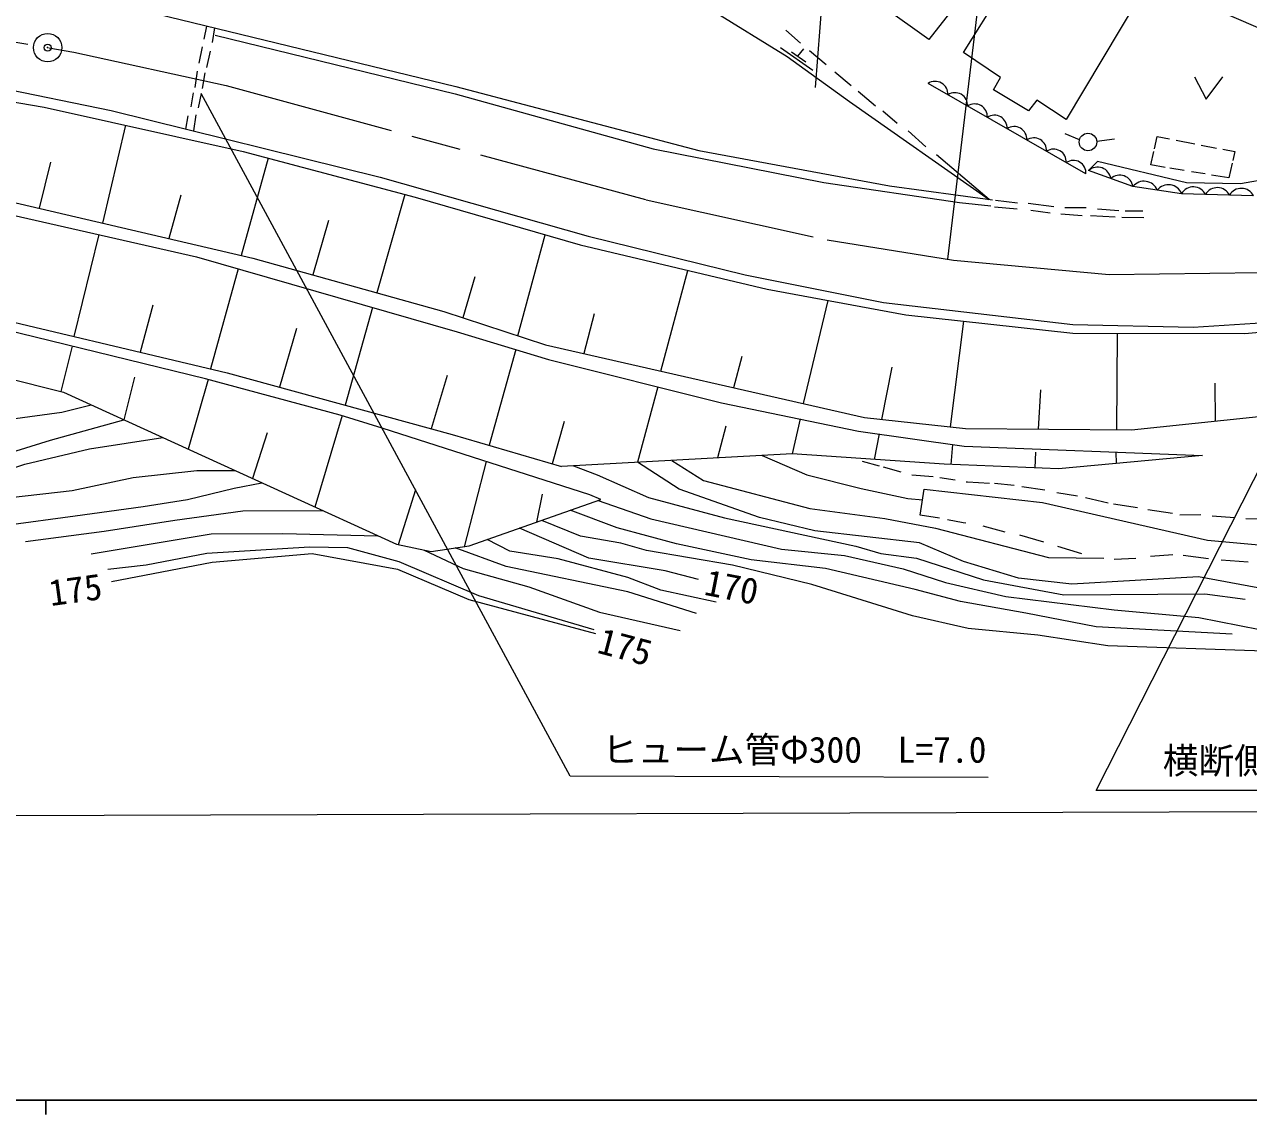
# Model space of a CAD drawing. Units: millimetres on the paper, enlarged 1000 times. Extents: x 40000 to 680000, y 20000 to 380000.
# Drawn here: x 266496 to 352422, y 204000 to 280522 of the extents above; entities that cross this region are included whole.
import ezdxf
from ezdxf.enums import TextEntityAlignment as Align

# ---------------------------------------------------------------- set-up
doc = ezdxf.new("R2010")
doc.units = ezdxf.units.MM
doc.header["$LTSCALE"] = 1000
doc.header["$PDMODE"] = 32
doc.header["$PDSIZE"] = 500
doc.linetypes.add('CHAIN', pattern=[18.5, 12, -1.5, 3.5, -1.5])
for name, color, linetype, lineweight in [('M-BGD', 7, 'Continuous', 13), ('M-TTL-BAND', 7, 'Continuous', 13), ('M-WORK', 1, 'Continuous', 13), ('S-BMK', 2, 'CHAIN', 13)]:
    doc.layers.add(name, color=color, linetype=linetype, lineweight=lineweight)
doc.styles.add('ＭＳ ゴシック', font='')
doc.styles.get('ＭＳ ゴシック').set_extended_font_data('MS Gothic')

msp = doc.modelspace()

# ---------------------------------------------------------------- linework, layer by layer
at = {"layer": 'M-BGD'}
msp.add_circle((268124, 278895), 1000, dxfattribs=at)
msp.add_point((268124, 278895), dxfattribs=at)
at = {"layer": 'M-TTL-BAND', "lineweight": 25}
for p, q in [((40000, 205000), (579000, 205000)), ((268000, 205000), (268000, 204000))]:
    msp.add_line(p, q, dxfattribs=at)
at = {"layer": 'M-WORK'}
for p, q in [((326146, 329391), (322000, 276100)), ((336870, 310775), (331283, 264052)), ((279104, 279497), (279290, 280414)), ((279829, 280284), (279664, 279249)), ((319944, 280118), (320966, 279211)), ((278769, 277804), (278996, 278958)), ((279524, 278645), (279265, 277491)), ((319561, 278898), (321846, 277307)), ((320350, 278611), (321340, 277904)), ((320794, 278294), (321212, 278816)), ((321600, 278691), (322781, 277720)), ((261355, 276773), (272580, 274479)), ((278478, 276090), (278651, 277233)), ((279168, 277125), (278963, 276036)), ((323392, 277195), (324527, 276247)), ((325010, 275836), (326232, 274810)), ((341012, 270030), (329931, 276373)), ((278187, 274742), (278360, 275712)), ((278911, 275677), (278694, 274677)), ((272580, 274479), (291475, 269806)), ((277832, 273180), (277993, 274116)), ((278532, 274170), (278365, 273048)), ((326752, 274468), (327751, 273588)), ((273578, 273457), (271976, 266580)), ((329778, 271925), (328540, 273067)), ((340556, 272433), (339540, 272846)), ((341764, 272337), (343015, 272496)), ((345812, 271790), (346005, 272656)), ((346005, 272656), (346869, 272488)), ((347345, 272396), (348663, 272141)), ((349109, 272055), (350184, 271847)), ((268317, 270865), (267521, 267618)), ((283613, 271148), (281716, 264313)), ((334217, 268239), (330530, 271374)), ((347910, 270269), (346903, 270435)), ((349371, 270028), (348424, 270185)), ((291475, 269806), (306062, 265670)), ((277476, 268540), (276640, 265495)), ((293190, 268593), (291240, 261685)), ((334670, 268189), (336194, 268002)), ((334599, 267727), (336188, 267590)), ((336958, 267986), (338765, 267736)), ((337137, 267497), (338510, 267302)), ((339250, 267238), (340746, 267123)), ((339527, 267669), (341036, 267665)), ((341822, 267569), (343322, 267473)), ((343759, 267439), (345009, 267430)), ((287842, 266763), (286730, 262947)), ((341335, 267116), (343060, 267022)), ((343535, 266986), (345080, 266979)), ((271722, 265769), (269967, 258620)), ((301134, 258661), (303044, 265758)), ((306062, 265670), (317098, 262954)), ((281500, 263369), (279550, 256355)), ((311174, 256180), (313062, 263253)), ((317098, 262954), (326791, 261011)), ((298106, 262798), (297259, 259935)), ((341722, 226738), (359936, 262653)), ((275500, 260817), (274616, 257521)), ((290929, 260658), (288999, 253806)), ((322884, 261152), (321160, 253908)), ((326791, 261011), (340092, 259457)), ((306489, 260218), (305755, 257414)), ((332403, 259703), (331474, 252273)), ((348534, 259284), (359494, 259961)), ((285600, 259183), (284398, 255069)), ((340092, 259457), (348534, 259284)), ((343198, 258853), (343165, 252077)), ((269834, 257933), (269056, 254756)), ((300988, 257701), (299114, 250982)), ((316861, 257221), (316273, 255020)), ((327375, 256473), (326656, 252797)), ((274228, 255759), (273472, 252775)), ((279380, 255595), (277991, 250711)), ((296159, 255881), (295047, 252146)), ((350047, 255348), (350090, 252685)), ((310956, 255080), (309541, 249786)), ((337814, 254874), (337660, 252117)), ((288794, 253062), (286887, 246647)), ((304385, 252649), (303544, 249684)), ((320942, 252826), (320394, 250374)), ((283525, 251865), (282503, 248650)), ((315729, 252321), (315142, 250090)), ((326497, 251775), (326148, 249984)), ((331643, 251038), (331533, 249632)), ((337448, 249390), (337489, 250505)), ((343159, 249703), (343132, 250504)), ((298904, 249837), (297363, 243863)), ((325301, 249871), (326500, 249534)), ((326765, 249465), (328019, 249119)), ((328794, 248898), (330292, 248781)), ((330750, 248727), (331837, 248556)), ((293946, 247848), (292736, 244004)), ((302848, 247547), (302431, 245578)), ((334594, 248316), (335962, 248173)), ((336509, 248077), (338116, 247851)), ((338958, 247673), (340408, 247427)), ((340969, 247318), (342569, 246948)), ((342938, 246873), (344628, 246606)), ((345350, 246480), (347083, 246213)), ((347596, 246090), (349064, 246111)), ((349864, 246018), (351449, 245918)), ((352234, 245844), (354275, 245803)), ((335334, 244880), (333789, 245304)), ((338063, 244183), (336367, 244675)), ((340717, 243369), (339028, 243875)), ((345538, 243206), (347107, 243313)), ((347846, 243267), (349621, 243042)), ((342998, 242975), (344522, 243067)), ((350514, 242939), (352401, 242806)), ((368477, 226743), (341722, 226738)), ((105444, 224498), (452793, 225566))]:
    msp.add_line(p, q, dxfattribs=at)
for points in [[(327595, 292799), (335782, 286889), (329989, 279465), (320268, 286416), (322549, 289501), (324122, 288359)], [(337714, 287006), (344694, 282362), (339618, 273843), (337573, 275211), (336985, 274451), (334515, 275929), (335008, 276791), (332416, 278548)]]:
    msp.add_lwpolyline(points, close=True, dxfattribs=at)
for points in [[(329784, 292948), (338769, 287125), (341007, 285529), (361460, 276698), (360875, 275069), (356111, 270090), (351863, 269325), (348078, 269411), (341813, 270899), (341198, 270263)], [(230058, 286422), (242727, 286213), (255238, 285220), (273283, 281869), (296779, 276179), (313824, 271676), (327221, 269194), (334439, 268209)], [(284631, 282938), (287454, 283833), (294194, 284879), (300735, 285649), (306413, 285256), (314726, 281547), (320043, 278269), (324404, 275121), (334217, 268239)], [(279884, 279760), (296725, 275643), (310639, 271793), (322602, 269419), (332141, 268022), (334333, 267791)], [(233120, 278202), (242665, 278000), (254736, 276962), (267890, 274722), (281858, 271616), (293931, 268395), (305506, 265045), (318630, 261933), (328356, 260147), (340091, 258860), (352168, 258832), (362025, 259709), (373559, 261828), (385044, 263693)], [(348629, 276841), (349450, 275271), (350630, 276841)], [(334154, 227668), (304804, 227750), (278911, 275677)], [(346563, 270491), (345559, 270657), (345768, 271594)], [(350624, 271762), (351468, 271599), (351325, 270963)], [(351283, 270779), (351051, 269751), (349830, 269953)], [(245396, 269976), (253550, 265690), (259327, 264391), (261584, 260602), (280731, 256076), (296528, 251740), (304187, 249496)], [(245396, 269976), (253671, 269114), (263628, 267611), (278576, 264210), (296882, 258946), (303277, 257007), (315419, 253960), (325049, 251983), (332459, 250921), (349198, 250267), (339082, 249323), (331054, 249651), (320394, 250374), (304187, 249496)], [(255501, 269909), (262974, 268676), (282524, 264125), (295925, 260374), (303062, 258027), (325476, 252925), (332561, 252154), (344216, 252070), (355150, 253215), (360551, 254413), (362541, 254464), (362446, 252777), (367792, 252918), (369229, 252329), (372518, 252760), (374481, 252158), (381821, 254327), (384276, 257594), (384278, 262104)], [(352768, 268494), (347726, 268644), (344309, 269137), (341198, 270263)], [(259467, 260724), (260842, 256812), (269232, 254712), (292622, 244028), (295038, 243525), (297716, 243915), (306948, 247170), (306187, 247502), (291607, 252177), (288656, 253105), (279214, 255640), (259566, 260443)], [(249814, 249797), (258078, 251521), (264080, 252629), (269128, 253306), (271184, 253820)], [(258386, 247781), (262803, 249643), (268327, 251351), (273472, 252775)], [(330724, 245858), (329384, 246064), (329664, 247910), (337959, 246961), (349548, 244314), (358035, 243537), (365114, 246754), (368469, 250339), (369229, 252329)], [(259986, 246873), (262987, 248520), (266511, 249659), (271051, 250721), (276203, 251528)], [(318284, 250260), (321423, 248898), (325240, 247947), (328503, 247250), (329550, 247160)], [(265303, 247280), (265518, 247326), (269842, 247803), (274121, 248711), (278599, 249204), (281278, 249209)], [(305044, 249542), (306694, 248915), (310296, 247315), (315636, 245899), (324854, 243898), (326609, 243390), (329117, 243052), (333826, 241528), (339459, 240482), (349362, 240559), (352194, 240189)], [(353086, 240974), (348900, 241744), (340021, 241236), (336281, 241651), (332403, 242821), (329325, 244144), (321969, 244976), (318083, 245922), (312466, 247892), (309541, 249786)], [(311946, 249916), (314153, 248518), (321633, 246538), (326886, 245840), (330456, 245152), (338382, 243106), (342275, 243067)], [(265218, 245379), (270066, 246026), (274821, 246672), (277937, 247180), (281215, 247965), (283160, 248350)], [(332604, 248426), (332699, 248419), (334245, 248323)], [(306768, 247107), (310467, 245816), (319639, 243677), (324056, 243246), (328180, 242307), (331150, 241353), (335382, 240368), (342985, 239429), (348940, 238891), (353219, 238044)], [(266575, 244230), (272084, 244954), (277055, 245723), (281826, 246370), (287422, 246403)], [(351281, 237720), (341739, 238228), (336784, 239198), (332197, 240013), (329027, 240860), (322733, 242337), (317500, 242937), (312276, 244068), (308105, 245176), (304807, 246416)], [(332571, 245510), (332386, 245530), (331285, 245749)], [(313820, 241559), (311466, 242159), (306110, 243051), (301250, 245161)], [(353524, 236526), (342535, 236911), (337626, 237650), (332732, 238111), (328823, 239019), (323499, 240681), (321775, 241205), (316209, 242554), (310171, 243595), (308371, 244103), (305539, 244611), (302810, 245711)], [(271176, 243363), (279610, 244763), (284642, 244779), (291297, 244633)], [(315053, 239965), (311161, 240806), (308855, 241697), (303951, 243021), (300565, 243554), (298987, 244363)], [(272352, 242276), (275045, 242599), (279292, 243415), (286495, 243846), (289172, 243815), (292774, 242830), (298375, 240445), (306470, 238059)], [(272615, 241422), (279681, 242768), (286699, 243392), (292677, 242284), (297687, 240160), (306574, 237767)], [(294555, 243625), (297297, 242337), (301904, 241049), (306860, 239264), (312523, 237971)], [(313667, 239175), (308845, 240692), (300309, 242474), (296727, 243771)]]:
    msp.add_lwpolyline(points, dxfattribs=at)
msp.add_circle((341151, 272271), 617, dxfattribs=at)
for centre, radius, start, end in [((330431, 275641), 887, 356.07682, 124.35062), ((331816, 274848), 887, 356.07682, 124.35062), ((333202, 274055), 887, 356.07682, 124.35062), ((334587, 273262), 887, 356.07682, 124.35062), ((335972, 272469), 887, 356.07682, 124.35062), ((337357, 271677), 887, 356.07682, 124.35062), ((338742, 270884), 887, 356.07682, 124.35062), ((340128, 270091), 887, 356.07682, 124.35062), ((341828, 269573), 934, 7.79681, 132.40881), ((343384, 269010), 934, 7.79681, 132.40881), ((345093, 268524), 995, 21.62085, 141.97444), ((346801, 268278), 995, 21.62085, 141.97444), ((348552, 268162), 957, 26.82166, 149.77139), ((350233, 268112), 957, 26.82166, 149.77139), ((351914, 268062), 957, 26.82166, 149.77139)]:
    msp.add_arc(centre, radius, start, end, dxfattribs=at)
at = {"layer": 'S-BMK'}
for p, q in [((254895, 281114), (269964, 278586)), ((269964, 278586), (280663, 276237)), ((280663, 276237), (310146, 268209)), ((310146, 268209), (322837, 265406)), ((322837, 265406), (331705, 263985)), ((331705, 263985), (342640, 262981)), ((342640, 262981), (353241, 263117))]:
    msp.add_line(p, q, dxfattribs=at)

# ---------------------------------------------------------------- texts
at = {"layer": 'M-WORK', "style": 'ＭＳ ゴシック'}
for s, rotation, p in [('175', 7.719, (268410, 239147)), ('170', 348.759, (314023, 239961)), ('175', 345.141, (306475, 235898))]:
    msp.add_text(s, height=1833, rotation=rotation, dxfattribs=at).set_placement(p, align=Align.BOTTOM_LEFT)
for s, p in [('ヒューム管Φ300\u3000L=7.0', (307046, 228145)), ('横断側溝L=10.0', (346410, 227376))]:
    msp.add_text(s, height=1833, dxfattribs=at).set_placement(p, align=Align.BOTTOM_LEFT)

doc.saveas('drawing.dxf')
